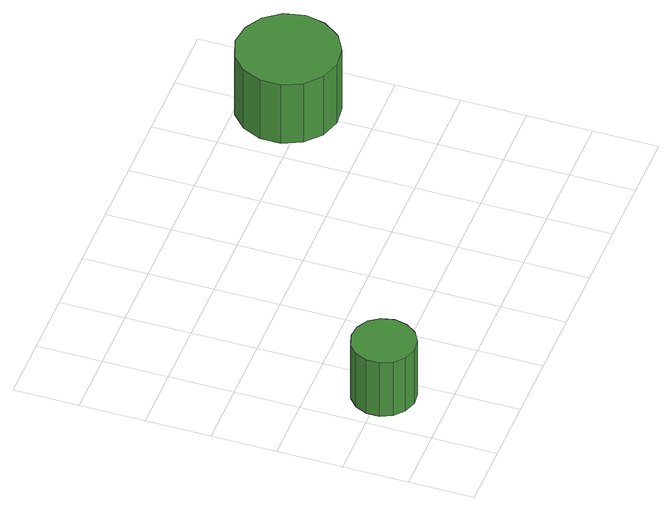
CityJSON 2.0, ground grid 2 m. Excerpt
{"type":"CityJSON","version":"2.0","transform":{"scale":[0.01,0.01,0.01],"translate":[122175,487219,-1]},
"CityObjects":{
"tree1":{"type":"SolitaryVegetationObject","attributes":{"function":"something"},"geometry":[{"type":"MultiSurface","lod":"1","boundaries":[[[0,1,2,3,4,5,6,7,8,9,10,11,12,13,14]],[[15,16,17,18,19,20,21,22,23,24,25,26,27,28,29]],[[0,29,28,1]],[[1,28,27,2]],[[2,27,26,3]],[[3,26,25,4]],[[4,25,24,5]],[[5,24,23,6]],[[6,23,22,7]],[[7,22,21,8]],[[8,21,20,9]],[[9,20,19,10]],[[10,19,18,11]],[[11,18,17,12]],[[12,17,16,13]],[[13,16,15,14]],[[14,15,29,0]]]}]},
"tree2":{"type":"SolitaryVegetationObject","attributes":{"function":"something"},"geometry":[{"type":"MultiSurface","lod":"1","boundaries":[[[30,31,32,33,34,35,36,37,38,39,40,41,42,43,44]],[[45,46,47,48,49,50,51,52,53,54,55,56,57,58,59]],[[30,59,58,31]],[[31,58,57,32]],[[32,57,56,33]],[[33,56,55,34]],[[34,55,54,35]],[[35,54,53,36]],[[36,53,52,37]],[[37,52,51,38]],[[38,51,50,39]],[[39,50,49,40]],[[40,49,48,41]],[[41,48,47,42]],[[42,47,46,43]],[[43,46,45,44]],[[44,45,59,30]]]}]}
},
"vertices":[
[218,188,287],[209,227,287],[186,260,287],[151,280,287],[111,284,287],[73,272,287],[43,245,287],[27,208,287],[27,168,287],[43,131,287],[73,105,287],[111,92,287],[151,96,287],[186,116,287],[209,149,287],[209,149,82],[186,116,82],[151,96,82],[111,92,82],[73,105,82],[43,131,82],[27,168,82],[27,208,82],[43,245,82],[73,272,82],[111,284,82],[151,280,82],[186,260,82],[209,227,82],[218,188,82],
[1364,860,292],[1350,923,292],[1312,975,292],[1256,1007,292],[1192,1014,292],[1131,994,292],[1083,951,292],[1057,892,292],[1057,827,292],[1083,769,292],[1131,725,292],[1192,705,292],[1256,712,292],[1312,744,292],[1350,797,292],[1350,797,68],[1312,744,68],[1256,712,68],[1192,705,68],[1131,725,68],[1083,769,68],[1057,827,68],[1057,892,68],[1083,951,68],[1131,994,68],[1192,1014,68],[1256,1007,68],[1312,975,68],[1350,923,68],[1364,860,68]
]}
